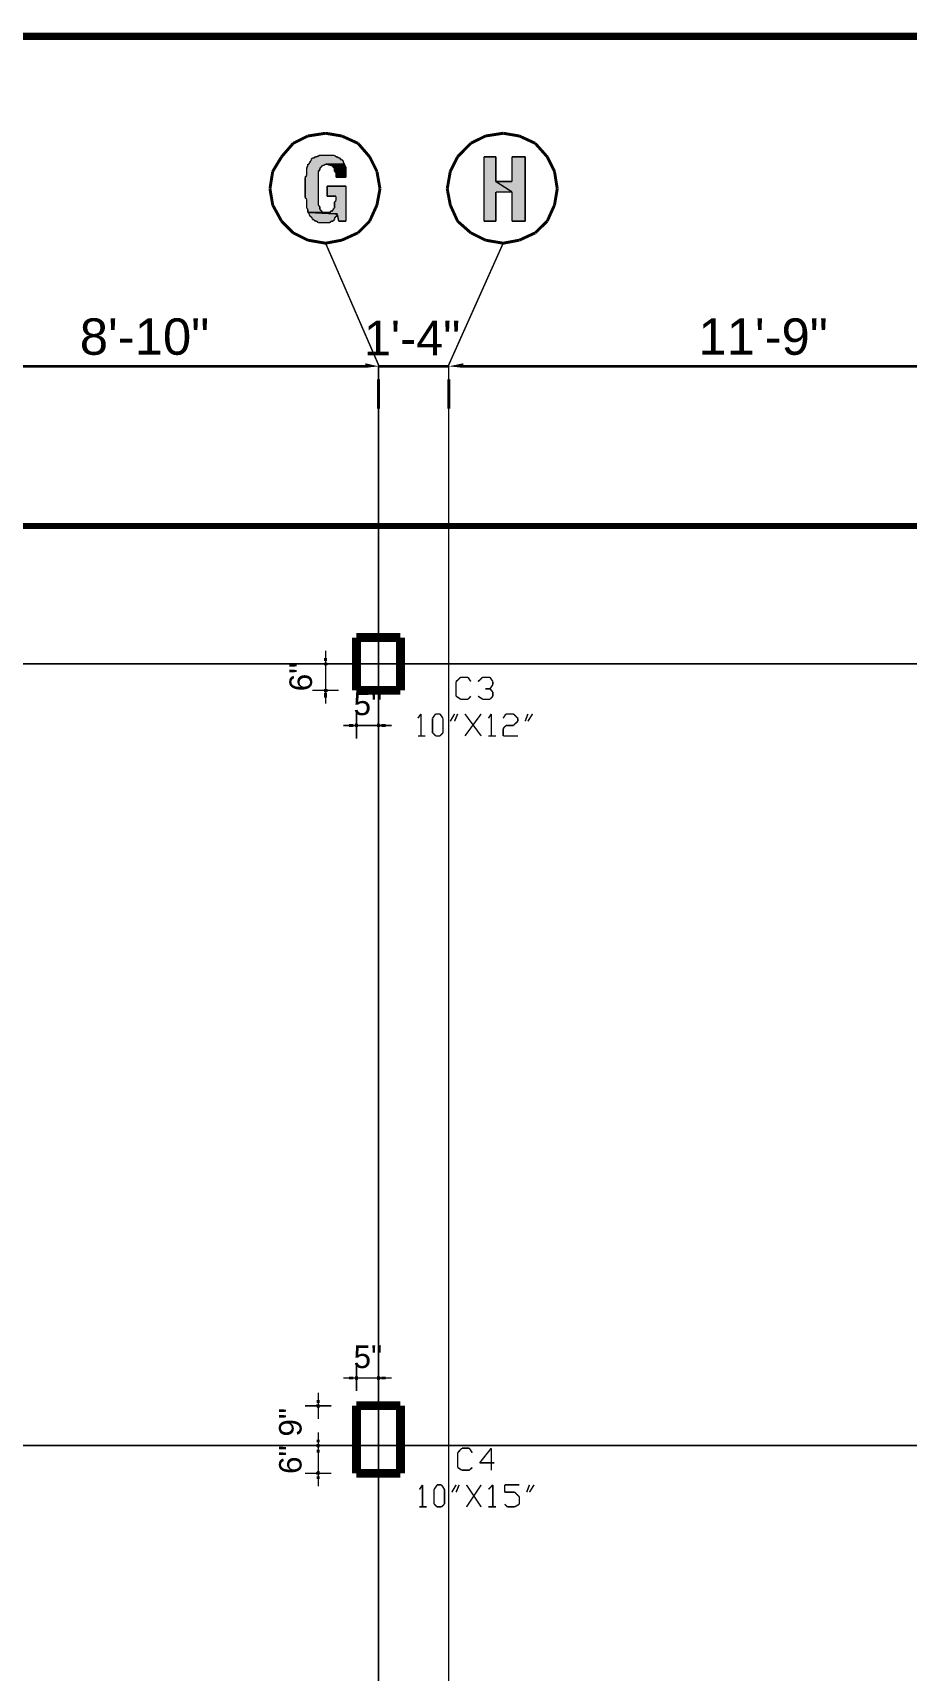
# Model space of a CAD drawing. Header units: millimetres. Extents: x 5 to 350, y 3 to 213.
# Drawn here: x 189.7 to 240.2, y 118.1 to 212.7 of the extents above; entities that cross this region are included whole.
import ezdxf

# ---------------------------------------------------------------- set-up
doc = ezdxf.new("R2010")
doc.units = ezdxf.units.MM
for name, color, linetype in [('H', 251, 'Continuous'), ('P', 255, 'Continuous'), ('T', 255, 'Continuous')]:
    doc.layers.add(name, color=color, linetype=linetype)
doc.styles.get("Standard").update_dxf_attribs({"font": 'arial.ttf'})

msp = doc.modelspace()

# ---------------------------------------------------------------- hatches: boundary and pattern name
at = {"layer": 'H', "linetype": 'Continuous'}
for points in [[(205.564, 202.353), (205.564, 202.53), (205.493, 202.6), (205.493, 203.112), (205.405, 203.2), (205.405, 204.382), (205.493, 204.47), (205.493, 204.893), (205.564, 205.07), (205.564, 205.14), (205.652, 205.14), (205.652, 205.228), (205.74, 205.317), (205.74, 205.405), (205.828, 205.493), (205.916, 205.493), (205.987, 205.564), (206.075, 205.564), (206.252, 205.652), (207.098, 205.652), (207.186, 205.564), (207.257, 205.564), (207.345, 205.493), (207.433, 205.493), (207.433, 205.405), (207.522, 205.405), (207.61, 205.317), (207.61, 205.228), (207.68, 205.14), (206.587, 205.14), (206.498, 205.07), (206.41, 205.07), (206.252, 204.893), (206.252, 204.805), (206.163, 204.717), (206.163, 202.777), (206.252, 202.688), (206.252, 202.53), (206.41, 202.353), (205.564, 202.353)], [(215.724, 201.842), (215.724, 205.564), (216.412, 205.564), (216.412, 204.135), (217.346, 203.535), (216.412, 203.535), (216.412, 201.842), (215.724, 201.842)], [(217.346, 201.842), (217.346, 203.535), (216.412, 204.135), (217.346, 204.135), (217.346, 205.564), (218.105, 205.564), (218.105, 201.842), (217.346, 201.842)], [(207.186, 204.382), (207.186, 204.646), (207.098, 204.717), (207.098, 204.893), (206.922, 205.07), (206.834, 205.07), (206.675, 205.14), (207.68, 205.14), (207.68, 205.07), (207.768, 204.982), (207.768, 204.382), (207.186, 204.382)], [(207.345, 201.842), (207.257, 202.265), (205.564, 202.353), (206.834, 202.353), (206.922, 202.442), (207.01, 202.442), (207.01, 202.53), (207.098, 202.6), (207.098, 202.953), (207.186, 203.024), (207.186, 203.288), (206.675, 203.288), (206.675, 203.87), (207.768, 203.87), (207.768, 201.842), (207.345, 201.842)], [(206.163, 201.754), (206.075, 201.842), (205.987, 201.842), (205.916, 201.93), (205.828, 201.93), (205.828, 202.018), (205.652, 202.177), (205.652, 202.265), (205.564, 202.353), (207.257, 202.265), (207.257, 202.177), (207.098, 202.018), (207.098, 201.93), (207.01, 201.842), (206.922, 201.842), (206.834, 201.754), (206.163, 201.754)], [(208.88, 193.375), (208.88, 193.64), (209.638, 193.463), (208.88, 193.375)], [(208.88, 193.375), (208.88, 193.64), (209.638, 193.463), (208.88, 193.375)], [(214.542, 193.375), (213.695, 193.463), (214.542, 193.64), (214.542, 193.375)], [(214.542, 193.375), (213.695, 193.463), (214.542, 193.64), (214.542, 193.375)], [(206.587, 176.283), (206.498, 176.354), (206.587, 176.354), (206.587, 176.283)], [(206.498, 176.283), (206.498, 176.354), (206.587, 176.283), (206.498, 176.283)], [(206.498, 176.195), (206.498, 176.283), (206.587, 176.283), (206.498, 176.195)], [(206.498, 176.195), (206.587, 176.283), (206.587, 176.195), (206.498, 176.195)], [(206.587, 176.283), (206.675, 176.354), (206.763, 176.283), (206.587, 176.283)], [(206.587, 176.283), (206.587, 176.354), (206.675, 176.354), (206.587, 176.283)], [(206.587, 176.195), (206.587, 176.283), (206.675, 176.195), (206.587, 176.195)], [(206.675, 176.195), (206.587, 176.283), (206.763, 176.283), (206.675, 176.195)], [(206.587, 174.748), (206.498, 174.837), (206.587, 174.837), (206.587, 174.748)], [(206.498, 174.748), (206.498, 174.837), (206.587, 174.748), (206.498, 174.748)], [(206.498, 174.66), (206.498, 174.748), (206.587, 174.748), (206.498, 174.66)], [(206.587, 174.59), (206.498, 174.66), (206.587, 174.748), (206.587, 174.59)], [(206.587, 174.748), (206.675, 174.837), (206.763, 174.748), (206.587, 174.748)], [(206.587, 174.748), (206.587, 174.837), (206.675, 174.837), (206.587, 174.748)], [(206.587, 174.59), (206.587, 174.748), (206.675, 174.66), (206.587, 174.59)], [(206.675, 174.66), (206.587, 174.748), (206.763, 174.748), (206.675, 174.66)], [(208.368, 172.72), (208.28, 172.808), (208.368, 172.896), (208.368, 172.72)], [(208.28, 172.72), (208.28, 172.808), (208.368, 172.72), (208.28, 172.72)], [(208.28, 172.632), (208.28, 172.72), (208.368, 172.72), (208.28, 172.632)], [(208.28, 172.632), (208.368, 172.72), (208.368, 172.632), (208.28, 172.632)], [(208.368, 172.72), (208.368, 172.896), (208.456, 172.808), (208.368, 172.72)], [(208.368, 172.72), (208.456, 172.808), (208.456, 172.72), (208.368, 172.72)], [(208.368, 172.632), (208.368, 172.72), (208.456, 172.632), (208.368, 172.632)], [(208.456, 172.632), (208.368, 172.72), (208.456, 172.72), (208.456, 172.632)], [(209.638, 172.72), (209.55, 172.808), (209.638, 172.896), (209.638, 172.72)], [(209.55, 172.72), (209.55, 172.808), (209.638, 172.72), (209.55, 172.72)], [(209.55, 172.632), (209.55, 172.72), (209.638, 172.72), (209.55, 172.632)], [(209.55, 172.632), (209.638, 172.72), (209.638, 172.632), (209.55, 172.632)], [(209.638, 172.72), (209.638, 172.896), (209.726, 172.808), (209.638, 172.72)], [(209.638, 172.72), (209.726, 172.808), (209.797, 172.72), (209.638, 172.72)], [(209.638, 172.632), (209.638, 172.72), (209.726, 172.632), (209.638, 172.632)], [(209.726, 172.632), (209.638, 172.72), (209.797, 172.72), (209.726, 172.632)], [(208.368, 135.043), (208.28, 135.132), (208.368, 135.132), (208.368, 135.043)], [(208.28, 135.043), (208.28, 135.132), (208.368, 135.043), (208.28, 135.043)], [(208.28, 134.955), (208.28, 135.043), (208.368, 135.043), (208.28, 134.955)], [(208.368, 134.867), (208.28, 134.955), (208.368, 135.043), (208.368, 134.867)], [(208.368, 135.043), (208.456, 135.132), (208.456, 135.043), (208.368, 135.043)], [(208.368, 135.043), (208.368, 135.132), (208.456, 135.132), (208.368, 135.043)], [(208.368, 134.867), (208.368, 135.043), (208.456, 134.955), (208.368, 134.867)], [(208.456, 134.955), (208.368, 135.043), (208.456, 135.043), (208.456, 134.955)], [(209.638, 135.043), (209.55, 135.132), (209.638, 135.132), (209.638, 135.043)], [(209.55, 135.043), (209.55, 135.132), (209.638, 135.043), (209.55, 135.043)], [(209.55, 134.955), (209.55, 135.043), (209.638, 135.043), (209.55, 134.955)], [(209.638, 134.867), (209.55, 134.955), (209.638, 135.043), (209.638, 134.867)], [(209.638, 135.043), (209.726, 135.132), (209.797, 135.043), (209.638, 135.043)], [(209.638, 135.043), (209.638, 135.132), (209.726, 135.132), (209.638, 135.043)], [(209.638, 134.867), (209.638, 135.043), (209.726, 134.955), (209.638, 134.867)], [(209.726, 134.955), (209.638, 135.043), (209.797, 135.043), (209.726, 134.955)], [(205.987, 133.438), (206.075, 133.526), (206.163, 133.438), (205.987, 133.438)], [(206.075, 133.35), (205.987, 133.438), (206.163, 133.438), (206.075, 133.35)], [(206.163, 133.438), (206.075, 133.526), (206.163, 133.526), (206.163, 133.438)], [(206.163, 133.262), (206.075, 133.35), (206.163, 133.438), (206.163, 133.262)], [(206.163, 133.438), (206.252, 133.526), (206.252, 133.438), (206.163, 133.438)], [(206.163, 133.438), (206.163, 133.526), (206.252, 133.526), (206.163, 133.438)], [(206.163, 133.262), (206.163, 133.438), (206.252, 133.35), (206.163, 133.262)], [(206.252, 133.35), (206.163, 133.438), (206.252, 133.438), (206.252, 133.35)], [(205.987, 131.145), (206.075, 131.233), (206.163, 131.145), (205.987, 131.145)], [(205.987, 131.145), (206.075, 131.233), (206.163, 131.145), (205.987, 131.145)], [(206.075, 131.057), (205.987, 131.145), (206.163, 131.145), (206.075, 131.057)], [(206.075, 131.057), (205.987, 131.145), (206.163, 131.145), (206.075, 131.057)], [(206.163, 131.145), (206.075, 131.233), (206.163, 131.233), (206.163, 131.145)], [(206.163, 131.145), (206.075, 131.233), (206.163, 131.233), (206.163, 131.145)], [(206.163, 130.986), (206.075, 131.057), (206.163, 131.145), (206.163, 130.986)], [(206.163, 130.986), (206.075, 131.057), (206.163, 131.145), (206.163, 130.986)], [(206.163, 131.145), (206.252, 131.233), (206.252, 131.145), (206.163, 131.145)], [(206.163, 131.145), (206.163, 131.233), (206.252, 131.233), (206.163, 131.145)], [(206.163, 131.145), (206.252, 131.233), (206.252, 131.145), (206.163, 131.145)], [(206.163, 131.145), (206.163, 131.233), (206.252, 131.233), (206.163, 131.145)], [(206.163, 130.986), (206.163, 131.145), (206.252, 131.057), (206.163, 130.986)], [(206.252, 131.057), (206.163, 131.145), (206.252, 131.145), (206.252, 131.057)], [(206.163, 130.986), (206.163, 131.145), (206.252, 131.057), (206.163, 130.986)], [(206.252, 131.057), (206.163, 131.145), (206.252, 131.145), (206.252, 131.057)], [(205.987, 129.54), (206.075, 129.628), (206.163, 129.54), (205.987, 129.54)], [(206.163, 129.54), (206.075, 129.628), (206.163, 129.716), (206.163, 129.54)], [(206.163, 129.54), (206.163, 129.716), (206.252, 129.628), (206.163, 129.54)], [(206.163, 129.54), (206.252, 129.628), (206.252, 129.54), (206.163, 129.54)], [(206.075, 129.452), (205.987, 129.54), (206.163, 129.54), (206.075, 129.452)], [(206.075, 129.452), (206.163, 129.54), (206.163, 129.452), (206.075, 129.452)], [(206.163, 129.452), (206.163, 129.54), (206.252, 129.452), (206.163, 129.452)], [(206.252, 129.452), (206.163, 129.54), (206.252, 129.54), (206.252, 129.452)]]:
    msp.add_hatch(color=256, dxfattribs=at).paths.add_polyline_path(points)

# ---------------------------------------------------------------- linework, layer by layer
at = {"layer": 'P'}
for points, const_width in [([(5.256, 212.513), (350.273, 212.513)], 0.423), ([(5.256, 212.513), (350.273, 212.513)], 0.423), ([(204.717, 206.34), (204.047, 205.564)], 0.169), ([(205.564, 206.763), (204.717, 206.34)], 0.169), ([(206.587, 206.922), (205.564, 206.763)], 0.169), ([(207.522, 206.763), (206.587, 206.922)], 0.169), ([(208.456, 206.34), (207.522, 206.763)], 0.169), ([(209.127, 205.564), (208.456, 206.34)], 0.169), ([(214.965, 206.34), (214.207, 205.564)], 0.169), ([(215.812, 206.763), (214.965, 206.34)], 0.169), ([(216.835, 206.922), (215.812, 206.763)], 0.169), ([(217.77, 206.763), (216.835, 206.922)], 0.169), ([(218.687, 206.34), (217.77, 206.763)], 0.169), ([(219.375, 205.564), (218.687, 206.34)], 0.169), ([(204.047, 205.564), (203.535, 204.717)], 0.169), ([(205.74, 205.317), (205.652, 205.228)], 0.085), ([(205.828, 205.493), (205.74, 205.405)], 0.085), ([(205.74, 205.405), (205.74, 205.317)], 0.085), ([(205.916, 205.493), (205.828, 205.493)], 0.085), ([(205.987, 205.564), (205.916, 205.493)], 0.085), ([(206.075, 205.564), (205.987, 205.564)], 0.085), ([(206.252, 205.652), (206.075, 205.564)], 0.085), ([(206.34, 205.652), (206.252, 205.652)], 0.085), ([(206.41, 205.652), (206.34, 205.652)], 0.085), ([(206.498, 205.652), (206.41, 205.652)], 0.085), ([(206.587, 205.652), (206.498, 205.652)], 0.085), ([(206.675, 205.652), (206.587, 205.652)], 0.085), ([(206.763, 205.652), (206.675, 205.652)], 0.085), ([(206.834, 205.652), (206.763, 205.652)], 0.085), ([(207.01, 205.652), (206.834, 205.652)], 0.085), ([(207.098, 205.652), (207.01, 205.652)], 0.085), ([(207.186, 205.564), (207.098, 205.652)], 0.085), ([(207.257, 205.564), (207.186, 205.564)], 0.085), ([(207.345, 205.493), (207.257, 205.564)], 0.085), ([(207.433, 205.493), (207.345, 205.493)], 0.085), ([(207.433, 205.405), (207.433, 205.493)], 0.085), ([(207.522, 205.405), (207.433, 205.405)], 0.085), ([(207.61, 205.317), (207.522, 205.405)], 0.085), ([(207.61, 205.228), (207.61, 205.317)], 0.085), ([(209.55, 204.717), (209.127, 205.564)], 0.169), ([(214.207, 205.564), (213.783, 204.717)], 0.169), ([(216.412, 205.564), (215.724, 205.564)], 0.085), ([(215.724, 205.564), (215.724, 201.842)], 0.085), ([(216.412, 204.135), (216.412, 205.564)], 0.085), ([(218.105, 205.564), (217.346, 205.564)], 0.085), ([(217.346, 205.564), (217.346, 204.135)], 0.085), ([(218.105, 201.842), (218.105, 205.564)], 0.085), ([(219.798, 204.717), (219.375, 205.564)], 0.169), ([(203.535, 204.717), (203.376, 203.712)], 0.169), ([(205.493, 204.47), (205.405, 204.382)], 0.085), ([(205.405, 204.382), (205.405, 204.294)], 0.085), ([(205.564, 205.07), (205.493, 204.893)], 0.085), ([(205.493, 204.893), (205.493, 204.805)], 0.085), ([(205.493, 204.805), (205.493, 204.717)], 0.085), ([(205.493, 204.717), (205.493, 204.646)], 0.085), ([(205.493, 204.646), (205.493, 204.558)], 0.085), ([(205.493, 204.558), (205.493, 204.47)], 0.085), ([(205.652, 205.14), (205.564, 205.14)], 0.085), ([(205.564, 205.14), (205.564, 205.07)], 0.085), ([(205.652, 205.228), (205.652, 205.14)], 0.085), ([(206.163, 204.717), (206.252, 204.805)], 0.085), ([(206.163, 204.646), (206.163, 204.717)], 0.085), ([(206.163, 204.558), (206.163, 204.646)], 0.085), ([(206.163, 204.47), (206.163, 204.558)], 0.085), ([(206.163, 204.382), (206.163, 204.47)], 0.085), ([(206.163, 204.294), (206.163, 204.382)], 0.085), ([(206.252, 204.893), (206.34, 204.982)], 0.085), ([(206.252, 204.805), (206.252, 204.893)], 0.085), ([(206.34, 204.982), (206.41, 205.07)], 0.085), ([(206.41, 205.07), (206.498, 205.07)], 0.085), ([(206.498, 205.07), (206.587, 205.14)], 0.085), ([(206.587, 205.14), (206.675, 205.14)], 0.085), ([(207.68, 205.14), (206.675, 205.14)], 0.085), ([(206.675, 205.14), (206.834, 205.07)], 0.085), ([(206.675, 205.14), (207.68, 205.14)], 0.085), ([(206.834, 205.07), (206.922, 205.07)], 0.085), ([(206.922, 205.07), (207.01, 204.982)], 0.085), ([(207.01, 204.982), (207.098, 204.893)], 0.085), ([(207.098, 204.893), (207.098, 204.805)], 0.085), ([(207.098, 204.805), (207.098, 204.717)], 0.085), ([(207.098, 204.717), (207.186, 204.646)], 0.085), ([(207.186, 204.646), (207.186, 204.558)], 0.085), ([(207.186, 204.558), (207.186, 204.47)], 0.085), ([(207.186, 204.47), (207.186, 204.382)], 0.085), ([(207.186, 204.382), (207.768, 204.382)], 0.085), ([(207.68, 205.14), (207.61, 205.228)], 0.085), ([(207.68, 205.07), (207.68, 205.14)], 0.085), ([(207.768, 204.982), (207.68, 205.07)], 0.085), ([(207.768, 204.893), (207.768, 204.982)], 0.085), ([(207.768, 204.805), (207.768, 204.893)], 0.085), ([(207.768, 204.717), (207.768, 204.805)], 0.085), ([(207.768, 204.646), (207.768, 204.717)], 0.085), ([(207.768, 204.47), (207.768, 204.646)], 0.085), ([(207.768, 204.382), (207.768, 204.47)], 0.085), ([(209.726, 203.712), (209.55, 204.717)], 0.169), ([(213.783, 204.717), (213.607, 203.712)], 0.169), ([(219.957, 203.712), (219.798, 204.717)], 0.169), ([(203.376, 203.712), (203.535, 202.777)], 0.169), ([(205.405, 204.294), (205.405, 204.135)], 0.085), ([(205.405, 204.135), (205.405, 204.047)], 0.085), ([(205.405, 204.047), (205.405, 203.958)], 0.085), ([(205.405, 203.958), (205.405, 203.8)], 0.085), ([(205.405, 203.8), (205.405, 203.712)], 0.085), ([(205.405, 203.712), (205.405, 203.535)], 0.085), ([(205.405, 203.535), (205.405, 203.447)], 0.085), ([(205.405, 203.447), (205.405, 203.288)], 0.085), ([(206.163, 204.135), (206.163, 204.294)], 0.085), ([(206.163, 204.047), (206.163, 204.135)], 0.085), ([(206.163, 203.87), (206.163, 204.047)], 0.085), ([(206.163, 203.8), (206.163, 203.87)], 0.085), ([(206.163, 203.623), (206.163, 203.8)], 0.085), ([(206.163, 203.535), (206.163, 203.623)], 0.085), ([(206.163, 203.376), (206.163, 203.535)], 0.085), ([(207.768, 203.87), (206.675, 203.87)], 0.085), ([(206.675, 203.87), (206.675, 203.288)], 0.085), ([(207.768, 201.842), (207.768, 203.87)], 0.085), ([(209.55, 202.777), (209.726, 203.712)], 0.169), ([(209.726, 203.712), (209.726, 203.712)], 0.169), ([(213.607, 203.712), (213.783, 202.777)], 0.169), ([(217.346, 204.135), (216.412, 204.135)], 0.085), ([(216.412, 204.135), (217.346, 203.535)], 0.085), ([(217.346, 203.535), (216.412, 204.135)], 0.085), ([(216.412, 201.842), (216.412, 203.535)], 0.085), ([(216.412, 203.535), (217.346, 203.535)], 0.085), ([(217.346, 203.535), (217.346, 201.842)], 0.085), ([(219.798, 202.777), (219.957, 203.712)], 0.169), ([(219.957, 203.712), (219.957, 203.712)], 0.169), ([(203.535, 202.777), (204.047, 201.842)], 0.169), ([(205.405, 203.288), (205.405, 203.2)], 0.085), ([(205.405, 203.2), (205.493, 203.112)], 0.085), ([(205.493, 203.112), (205.493, 202.953)], 0.085), ([(205.493, 202.953), (205.493, 202.865)], 0.085), ([(205.493, 202.865), (205.493, 202.777)], 0.085), ([(205.493, 202.777), (205.493, 202.688)], 0.085), ([(205.493, 202.688), (205.493, 202.6)], 0.085), ([(205.493, 202.6), (205.564, 202.53)], 0.085), ([(205.564, 202.53), (205.564, 202.442)], 0.085), ([(205.564, 202.442), (205.564, 202.353)], 0.085), ([(206.163, 203.288), (206.163, 203.376)], 0.085), ([(206.163, 203.112), (206.163, 203.288)], 0.085), ([(206.163, 203.024), (206.163, 203.112)], 0.085), ([(206.163, 202.953), (206.163, 203.024)], 0.085), ([(206.163, 202.865), (206.163, 202.953)], 0.085), ([(206.163, 202.777), (206.163, 202.865)], 0.085), ([(206.252, 202.688), (206.163, 202.777)], 0.085), ([(206.252, 202.6), (206.252, 202.688)], 0.085), ([(206.252, 202.53), (206.252, 202.6)], 0.085), ([(206.34, 202.442), (206.252, 202.53)], 0.085), ([(206.41, 202.353), (206.34, 202.442)], 0.085), ([(206.675, 203.288), (207.186, 203.288)], 0.085), ([(206.922, 202.442), (206.834, 202.353)], 0.085), ([(207.01, 202.442), (206.922, 202.442)], 0.085), ([(207.098, 202.6), (207.01, 202.53)], 0.085), ([(207.01, 202.53), (207.01, 202.442)], 0.085), ([(207.186, 203.024), (207.098, 202.953)], 0.085), ([(207.098, 202.953), (207.098, 202.865)], 0.085), ([(207.098, 202.865), (207.098, 202.777)], 0.085), ([(207.098, 202.777), (207.098, 202.688)], 0.085), ([(207.098, 202.688), (207.098, 202.6)], 0.085), ([(207.186, 203.288), (207.186, 203.112)], 0.085), ([(207.186, 203.112), (207.186, 203.024)], 0.085), ([(209.127, 201.842), (209.55, 202.777)], 0.169), ([(213.783, 202.777), (214.207, 201.842)], 0.169), ([(219.375, 201.842), (219.798, 202.777)], 0.169), ([(204.047, 201.842), (204.717, 201.172)], 0.169), ([(205.564, 202.353), (205.652, 202.265)], 0.085), ([(207.257, 202.265), (205.564, 202.353)], 0.085), ([(206.587, 202.353), (205.564, 202.353)], 0.085), ([(205.564, 202.353), (207.257, 202.265)], 0.085), ([(205.564, 202.353), (206.587, 202.353)], 0.085), ([(205.652, 202.265), (205.652, 202.177)], 0.085), ([(205.652, 202.177), (205.74, 202.106)], 0.085), ([(205.74, 202.106), (205.828, 202.018)], 0.085), ([(205.828, 202.018), (205.828, 201.93)], 0.085), ([(205.828, 201.93), (205.916, 201.93)], 0.085), ([(205.916, 201.93), (205.987, 201.842)], 0.085), ([(205.987, 201.842), (206.075, 201.842)], 0.085), ([(206.075, 201.842), (206.163, 201.754)], 0.085), ([(206.163, 201.754), (206.252, 201.754)], 0.085), ([(206.252, 201.754), (206.41, 201.754)], 0.085), ([(206.498, 202.353), (206.41, 202.353)], 0.085), ([(206.41, 201.754), (206.498, 201.754)], 0.085), ([(206.587, 202.353), (206.498, 202.353)], 0.085), ([(206.498, 201.754), (206.675, 201.754)], 0.085), ([(206.763, 202.353), (206.587, 202.353)], 0.085), ([(206.675, 201.754), (206.763, 201.754)], 0.085), ([(206.834, 202.353), (206.763, 202.353)], 0.085), ([(206.763, 201.754), (206.834, 201.754)], 0.085), ([(206.834, 201.754), (206.922, 201.842)], 0.085), ([(206.922, 201.842), (207.01, 201.842)], 0.085), ([(207.01, 201.842), (207.098, 201.93)], 0.085), ([(207.098, 202.018), (207.186, 202.106)], 0.085), ([(207.098, 201.93), (207.098, 202.018)], 0.085), ([(207.186, 202.106), (207.257, 202.177)], 0.085), ([(207.257, 202.177), (207.257, 202.265)], 0.085), ([(207.257, 202.265), (207.345, 201.842)], 0.085), ([(207.345, 201.842), (207.768, 201.842)], 0.085), ([(208.456, 201.172), (209.127, 201.842)], 0.169), ([(214.207, 201.842), (214.965, 201.172)], 0.169), ([(215.724, 201.842), (216.412, 201.842)], 0.085), ([(217.346, 201.842), (218.105, 201.842)], 0.085), ([(218.687, 201.172), (219.375, 201.842)], 0.169), ([(204.717, 201.172), (205.564, 200.748)], 0.169), ([(205.564, 200.748), (206.587, 200.572)], 0.169), ([(206.587, 200.572), (207.522, 200.748)], 0.169), ([(209.638, 193.552), (206.587, 200.572)], 0.085), ([(207.522, 200.748), (208.456, 201.172)], 0.169), ([(213.695, 193.552), (216.835, 200.572)], 0.085), ([(214.965, 201.172), (215.812, 200.748)], 0.169), ([(215.812, 200.748), (216.835, 200.572)], 0.169), ([(216.835, 200.572), (217.77, 200.748)], 0.169), ([(217.77, 200.748), (218.687, 201.172)], 0.169), ([(183.303, 193.463), (208.88, 193.463)], 0.169), ([(208.88, 193.463), (208.104, 193.463)], 0.169), ([(209.638, 193.463), (213.695, 193.463)], 0.169), ([(209.638, 37.43), (209.638, 193.552)], 0.085), ([(213.695, 37.43), (213.695, 193.552)], 0.085), ([(214.542, 193.463), (215.3, 193.463)], 0.169), ([(214.542, 193.463), (249.096, 193.463)], 0.169), ([(209.638, 191.012), (209.638, 192.705)], 0.169), ([(209.638, 191.012), (209.638, 192.705)], 0.169), ([(213.695, 191.012), (213.695, 192.705)], 0.169), ([(213.695, 191.012), (213.695, 192.705)], 0.169), ([(260.35, 184.238), (63.747, 184.238)], 0.339), ([(208.368, 177.8), (210.908, 177.8)], 0.508), ([(208.368, 174.748), (208.368, 177.8)], 0.508), ([(208.368, 177.8), (208.368, 177.8)], 0.508), ([(210.908, 177.8), (210.908, 174.748)], 0.508), ([(206.587, 177.042), (206.587, 175.507)], 0.085), ([(45.896, 176.283), (283.386, 176.283)], 0.085), ([(207.345, 176.283), (205.828, 176.283)], 0.085), ([(206.587, 176.442), (206.587, 176.618)], 0.169), ([(206.587, 173.99), (206.587, 175.507)], 0.085), ([(214.118, 175.26), (214.383, 175.507)], 0.085), ([(214.118, 174.413), (214.118, 175.26)], 0.085), ([(214.383, 175.507), (214.806, 175.507)], 0.085), ([(214.806, 175.507), (214.965, 175.26)], 0.085), ([(215.388, 175.26), (215.653, 175.507)], 0.085), ([(215.653, 175.507), (216.076, 175.507)], 0.085), ([(216.076, 175.507), (216.235, 175.26)], 0.085), ([(216.235, 175.084), (216.076, 174.837)], 0.085), ([(216.235, 175.26), (216.235, 175.084)], 0.085), ([(205.828, 174.748), (207.345, 174.748)], 0.085), ([(206.587, 174.59), (206.587, 174.325)], 0.169), ([(210.908, 174.748), (208.368, 174.748)], 0.508), ([(214.383, 174.237), (214.118, 174.413)], 0.085), ([(214.806, 174.237), (214.383, 174.237)], 0.085), ([(214.965, 174.413), (214.806, 174.237)], 0.085), ([(215.653, 174.237), (215.388, 174.413)], 0.085), ([(216.076, 174.237), (215.653, 174.237)], 0.085), ([(216.076, 174.837), (215.812, 174.837)], 0.085), ([(216.076, 174.837), (216.235, 174.66)], 0.085), ([(216.235, 174.413), (216.076, 174.237)], 0.085), ([(216.235, 174.66), (216.235, 174.413)], 0.085), ([(208.368, 173.567), (208.368, 171.962)], 0.085), ([(209.638, 171.962), (209.638, 173.567)], 0.085), ([(211.914, 173.143), (212.09, 173.39)], 0.085), ([(212.09, 173.39), (212.09, 172.12)], 0.085), ([(212.76, 173.143), (212.937, 173.39)], 0.085), ([(212.76, 172.297), (212.76, 173.143)], 0.085), ([(212.937, 173.39), (213.184, 173.39)], 0.085), ([(213.184, 173.39), (213.36, 173.143)], 0.085), ([(213.36, 173.143), (213.36, 172.297)], 0.085), ([(213.783, 172.967), (214.03, 173.39)], 0.085), ([(214.207, 173.39), (214.03, 172.967)], 0.085), ([(214.63, 172.12), (215.565, 173.39)], 0.085), ([(214.63, 173.39), (215.565, 172.12)], 0.085), ([(215.988, 173.143), (216.147, 173.39)], 0.085), ([(216.147, 173.39), (216.147, 172.12)], 0.085), ([(216.835, 173.143), (216.994, 173.39)], 0.085), ([(216.994, 173.39), (217.417, 173.39)], 0.085), ([(217.417, 173.39), (217.682, 173.143)], 0.085), ([(217.682, 173.143), (217.682, 172.967)], 0.085), ([(218.105, 172.967), (218.264, 173.39)], 0.085), ([(218.528, 173.39), (218.264, 172.967)], 0.085), ([(207.61, 172.72), (209.127, 172.72)], 0.085), ([(208.192, 172.72), (207.945, 172.72)], 0.169), ([(210.397, 172.72), (208.88, 172.72)], 0.085), ([(209.797, 172.72), (210.062, 172.72)], 0.169), ([(212.937, 172.12), (212.76, 172.297)], 0.085), ([(213.36, 172.297), (213.184, 172.12)], 0.085), ([(216.994, 172.72), (216.835, 172.544)], 0.085), ([(216.835, 172.544), (216.835, 172.12)], 0.085), ([(217.417, 172.72), (216.994, 172.72)], 0.085), ([(217.682, 172.967), (217.417, 172.72)], 0.085), ([(211.914, 172.12), (212.337, 172.12)], 0.085), ([(213.184, 172.12), (212.937, 172.12)], 0.085), ([(212.937, 172.12), (212.937, 172.12)], 0.085), ([(215.988, 172.12), (216.412, 172.12)], 0.085), ([(216.835, 172.12), (217.682, 172.12)], 0.085), ([(208.368, 135.802), (208.368, 134.285)], 0.085), ([(209.638, 134.285), (209.638, 135.802)], 0.085), ([(207.61, 135.043), (209.127, 135.043)], 0.085), ([(208.192, 135.043), (207.945, 135.043)], 0.169), ([(210.397, 135.043), (208.88, 135.043)], 0.085), ([(209.797, 135.043), (210.062, 135.043)], 0.169), ([(206.922, 133.438), (205.405, 133.438)], 0.085), ([(206.163, 133.597), (206.163, 133.773)], 0.169), ([(206.163, 134.197), (206.163, 132.68)], 0.085), ([(208.368, 133.438), (210.908, 133.438)], 0.508), ([(208.368, 129.54), (208.368, 133.438)], 0.508), ([(208.368, 133.438), (208.368, 133.438)], 0.508), ([(210.908, 133.438), (210.908, 129.54)], 0.508), ([(206.163, 131.322), (206.163, 131.48)], 0.169), ([(206.163, 131.904), (206.163, 130.298)], 0.085), ([(206.163, 130.298), (206.163, 131.904)], 0.085), ([(45.896, 131.145), (283.386, 131.145)], 0.085), ([(206.922, 131.145), (205.405, 131.145)], 0.085), ([(205.405, 131.145), (206.922, 131.145)], 0.085), ([(206.163, 130.898), (206.163, 130.722)], 0.169), ([(214.207, 130.722), (214.454, 130.986)], 0.085), ([(214.207, 129.875), (214.207, 130.722)], 0.085), ([(214.454, 130.986), (214.877, 130.986)], 0.085), ([(214.877, 130.986), (215.053, 130.722)], 0.085), ([(215.477, 130.14), (216.147, 130.986)], 0.085), ([(216.147, 130.986), (216.147, 129.716)], 0.085), ([(206.163, 128.782), (206.163, 130.298)], 0.085), ([(210.908, 129.54), (208.368, 129.54)], 0.508), ([(214.454, 129.716), (214.207, 129.875)], 0.085), ([(214.877, 129.716), (214.454, 129.716)], 0.085), ([(215.053, 129.875), (214.877, 129.716)], 0.085), ([(216.323, 130.14), (215.477, 130.14)], 0.085), ([(205.405, 129.54), (206.922, 129.54)], 0.085), ([(206.163, 129.364), (206.163, 129.205)], 0.169), ([(212.002, 128.605), (212.178, 128.87)], 0.085), ([(212.178, 128.87), (212.178, 127.6)], 0.085), ([(212.848, 128.605), (213.025, 128.87)], 0.085), ([(213.025, 128.87), (213.272, 128.87)], 0.085), ([(213.272, 128.87), (213.448, 128.605)], 0.085), ([(213.872, 128.446), (214.118, 128.87)], 0.085), ([(214.295, 128.87), (214.118, 128.446)], 0.085), ([(214.718, 127.6), (215.565, 128.87)], 0.085), ([(214.718, 128.87), (215.565, 127.6)], 0.085), ([(215.988, 128.605), (216.235, 128.87)], 0.085), ([(216.235, 128.87), (216.235, 127.6)], 0.085), ([(216.923, 128.446), (216.923, 128.87)], 0.085), ([(216.923, 128.87), (217.77, 128.87)], 0.085), ([(218.193, 128.446), (218.352, 128.87)], 0.085), ([(218.616, 128.87), (218.352, 128.446)], 0.085), ([(212.848, 127.758), (212.848, 128.605)], 0.085), ([(213.025, 127.6), (212.848, 127.758)], 0.085), ([(213.448, 127.758), (213.272, 127.6)], 0.085), ([(213.448, 128.605), (213.448, 127.758)], 0.085), ([(217.505, 128.446), (216.923, 128.446)], 0.085), ([(216.923, 127.758), (217.082, 127.6)], 0.085), ([(217.77, 128.182), (217.505, 128.446)], 0.085), ([(217.505, 127.6), (217.77, 127.758)], 0.085), ([(217.77, 127.758), (217.77, 128.182)], 0.085), ([(212.002, 127.6), (212.425, 127.6)], 0.085), ([(213.272, 127.6), (213.025, 127.6)], 0.085), ([(213.025, 127.6), (213.025, 127.6)], 0.085), ([(215.988, 127.6), (216.412, 127.6)], 0.085), ([(217.082, 127.6), (217.505, 127.6)], 0.085)]:
    msp.add_lwpolyline(points, dxfattribs=dict(at, const_width=const_width))

# ---------------------------------------------------------------- texts
at = {"layer": 'T', "attachment_point": 7}
for s, insert, char_height in [('{\\fArial|b0|i0|c0|p18;8\'-10"}', (192.4, 194.1), 2.1), ('{\\fArial|b0|i0|c0|p18;1\'-4"}', (208.8, 194.1), 2), ('{\\fArial|b0|i0|c0|p18;11\'-9"}', (228.1, 194.1), 2.1), ('{\\fArial|b0|i0|c0|p18;5"}', (208.2, 173.3), 1.3), ('{\\fArial|b0|i0|c0|p18;5"}', (208.2, 135.6), 1.3)]:
    msp.add_mtext(s, dxfattribs=dict(at, insert=insert, char_height=char_height))
at = {"layer": 'T', "char_height": 1.3, "attachment_point": 1, "rotation": 90}
for s, insert in [('{\\fArial|b0|i0|c0|p18;6"}', (204.5, 174.7)), ('{\\fArial|b0|i0|c0|p18;6" 9"}', (203.9, 129.5))]:
    msp.add_mtext(s, dxfattribs=dict(at, insert=insert))

doc.saveas('drawing.dxf')
